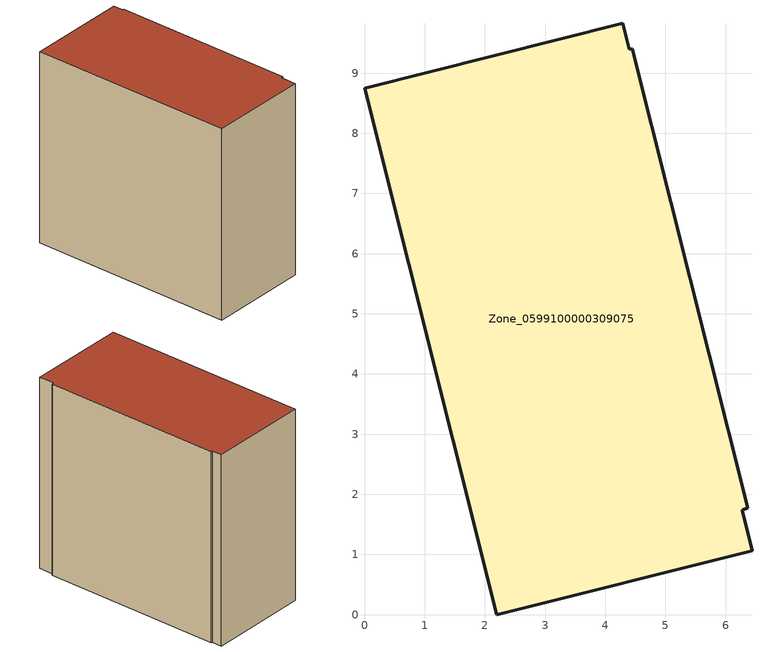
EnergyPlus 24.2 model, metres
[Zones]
Zone_0599100000309075
 floor ground (C_G): 2.2,0 0,8.75 4.29,9.83 4.4,9.39 4.45,9.41 6.37,1.78 6.28,1.73 6.44,1.06 z0
 wall outside (C_F): 6.37,1.78 4.45,9.41 4.4,9.39 4.29,9.83 0,8.75 2.2,0 6.44,1.06 6.28,1.73 6.37,1.78 z0:8.45
 roof outside (C_R): 6.44,1.06 6.28,1.73 6.37,1.78 4.45,9.41 4.4,9.39 4.29,9.83 0,8.75 2.2,0 z8.45
[BUILDING]
Pand.0599100000309075: North Axis=0; Terrain=City; Loads Convergence Tolerance Value=0.04; Temperature Convergence Tolerance Value=0.4; Solar Distribution=FullExterior; Maximum Number of Warmup Days=25; Minimum Number of Warmup Days=1
[Site:Location]
Rotterdam.The.Hague.AP_ZH_NLD Design_Conditions: Latitude=51.96; Longitude=4.45; Time Zone=1; Elevation=-4.5
[SITE:GROUNDTEMPERATURE:BUILDINGSURFACE]
18, 18, 18, 18, 18, 18, 18, 18, 18, 18, 18, 18
[MATERIAL] Thermal Absorptance=0.9; Solar Absorptance=0.7; Visible Absorptance=0.7
Name | Roughness | Thickness | Conductivity | Density | Specific Heat
G.TC.1992-2005 | MediumSmooth | 0.15 | 0.06 | 540 | 1210
F.TC.1992-2005 | Rough | 0.3 | 0.12 | 1920 | 840
R.TC.1992-2005 | MediumRough | 0.2 | 0.08 | 1500 | 1000
[CONSTRUCTION]
C_G: G.TC.1992-2005
C_F: F.TC.1992-2005
C_R: R.TC.1992-2005
[ZONE]
Zone_0599100000309075: Type=1; Multiplier=1; Ceiling Height=Autocalculate; Volume=Autocalculate; Floor Area=autocalculate; Part of Total Floor Area=Yes
[ZONEINFILTRATION:DESIGNFLOWRATE]
Infil_Zone_0599100000309075: Zone or ZoneList or Space or SpaceList=Zone_0599100000309075; Schedule=AlwaysOn; Design Flow Rate Calculation Method=Flow/Area; Flow Rate per Floor Area=0.0015; Constant Term Coefficient=1; Temperature Term Coefficient=0; Velocity Term Coefficient=0; Velocity Squared Term Coefficient=0
[HVACTEMPLATE:ZONE:IDEALLOADSAIRSYSTEM]
Zone_0599100000309075: Maximum Heating Supply Air Temperature=50; Minimum Cooling Supply Air Temperature=13; Maximum Heating Supply Air Humidity Ratio=0.0156; Minimum Cooling Supply Air Humidity Ratio=0.0077; Heating Limit=NoLimit; Cooling Limit=NoLimit; Dehumidification Control Type=ConstantSensibleHeatRatio; Cooling Sensible Heat Ratio=0.7; Dehumidification Setpoint=60; Humidification Control Type=None; Humidification Setpoint=30; Outdoor Air Method=None; Outdoor Air Flow Rate per Person=0.00944; Outdoor Air Flow Rate per Zone Floor Area=0; Outdoor Air Flow Rate per Zone=0; Demand Controlled Ventilation Type=None; Outdoor Air Economizer Type=NoEconomizer; Heat Recovery Type=None; Sensible Heat Recovery Effectiveness=0.7; Latent Heat Recovery Effectiveness=0.65
[ZONECONTROL:THERMOSTAT]
ThermostatControl_Zone_0599100000309075: Zone or ZoneList=Zone_0599100000309075; Control Type Schedule=DualSetpointControlType; Control 1=Thermostat_Zone_0599100000309075; Temperature Difference Between Cutout And Setpoint=0
[THERMOSTATSETPOINT:DUALSETPOINT]
Thermostat_Zone_0599100000309075: Heating Setpoint Temperature Schedule=HeatingSetpoint_Zone_0599100000309075; Cooling Setpoint Temperature Schedule=CoolingSetpoint_Zone_0599100000309075
[SCHEDULE:COMPACT]
HeatingSetpoint_Zone_0599100000309075: Through: 12/31, For: AllDays, Until: 24:00, 21
CoolingSetpoint_Zone_0599100000309075: Through: 12/31, For: AllDays, Until: 24:00, 24
DualSetpointControlType: Through: 12/31, For: AllDays, Until: 24:00, 4
AlwaysOn: Through: 12/31, For: AllDays, Until: 24:00, 1
